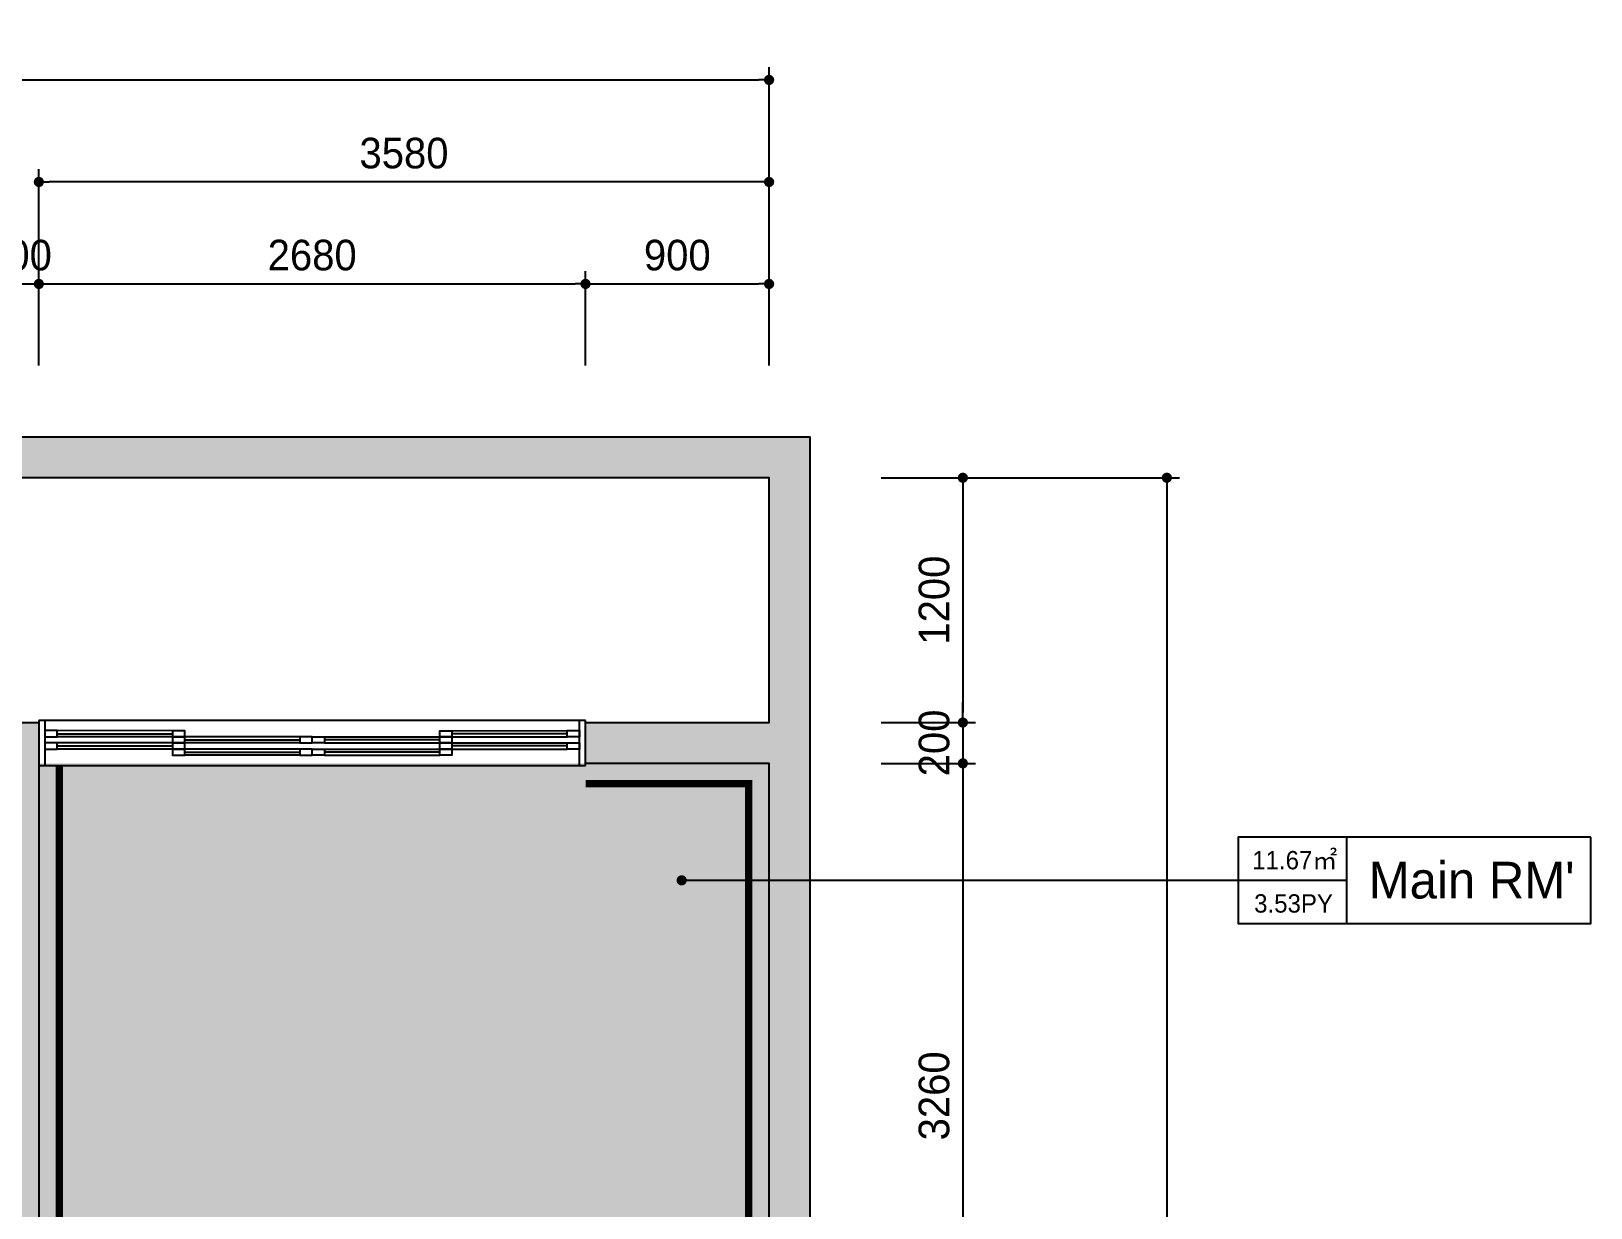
# Model space of a CAD drawing. Header units: millimetres. Extents: x 0 to 400063, y 963 to 238763.
# Drawn here: x 55635 to 63281, y 157744 to 163512 of the extents above; entities that cross this region are included whole.
import ezdxf
from ezdxf.enums import TextEntityAlignment as Align

# ---------------------------------------------------------------- set-up
doc = ezdxf.new("R2010")
doc.units = ezdxf.units.MM
doc.header["$LTSCALE"] = 40
doc.header["$PDMODE"] = 34
doc.linetypes.add('HID', pattern=[2.3, 1.5, -0.8])
doc.layers.get('Defpoints').update_dxf_attribs({"color": 249})
doc.layers.add('.', color=7, linetype='Continuous', lineweight=13)
for name, color, linetype in [('2sec', 2, 'Continuous'), ('3TI-CE-LIGHT', 6, 'Continuous'), ('DIM', 8, 'Continuous'), ('GPG-TEXT', 3, 'Continuous'), ('SOL253', 253, 'Continuous'), ('도면층4', 4, 'Continuous'), ('도면층5', 5, 'Continuous')]:
    doc.layers.add(name, color=color, linetype=linetype)
doc.styles.add('GHS', font='stylu.ttf')
doc.styles.add('HY울릉도L', font='HYWULM.TTF')
doc.styles.add('울릉도 L', font='HYWULM.TTF')
doc.dimstyles.new('황금손50', dxfattribs={"dimscale": 50, "dimtxt": 3, "dimasz": 1, "dimexe": 1.25, "dimexo": 2, "dimgap": 1.25, "dimtad": 1, "dimdec": 0, "dimzin": 9, "dimtxsty": '울릉도 L', "dimblk": 'DOT', "dimcen": 2.5, "dimclrd": 1, "dimclre": 1, "dimadec": 0, "dimazin": 0, "dimtfac": 1, "dimtdec": 0, "dimtix": 1, "dimtmove": 0, "dimatfit": 2, "dimldrblk": 'DOT', "dimfxl": 0, "dimarcsym": 0})

# ---------------------------------------------------------------- blocks, each defined once
blk = doc.blocks.new('_Dot')
at = {"color": 0, "lineweight": -2}
blk.add_line((-0.5, 0), (-1, 0), dxfattribs=at)
at = {"color": 0, "const_width": 0.5}
blk.add_lwpolyline([(-0.25, 0, 1), (0.25, 0, 1)], format="xyb", close=True, dxfattribs=at)
blk = doc.blocks.new('*D322')
at = {"layer": 'Defpoints', "color": 0}
for p in [(55672.5, 162272.5), (55472.5, 161772.5), (55672.5, 161772.5)]:
    blk.add_point(p, dxfattribs=at)
at = {"layer": 'DIM', "color": 1, "lineweight": -2}
for p, q in [((55472.5, 161872.5), (55472.5, 162335)), ((55672.5, 161872.5), (55672.5, 162335)), ((55422.5, 162272.5), (55372.5, 162272.5)), ((55472.5, 162272.5), (55672.5, 162272.5)), ((55722.5, 162272.5), (55772.5, 162272.5))]:
    blk.add_line(p, q, dxfattribs=at)
at = {"layer": 'DIM', "color": 1, "lineweight": -2, "xscale": 50, "yscale": 50, "zscale": 50}
blk.add_blockref('_Dot', (55472.5, 162272.5), dxfattribs=at)
at = {"layer": 'DIM', "color": 1, "lineweight": -2, "xscale": 50, "yscale": 50, "zscale": 50, "rotation": 180}
blk.add_blockref('_Dot', (55672.5, 162272.5), dxfattribs=at)
at = {"layer": 'DIM', "color": 0, "insert": (55572.5, 162413), "char_height": 150, "attachment_point": 5, "style": '울릉도 L'}
blk.add_mtext('200', dxfattribs=at)
blk = doc.blocks.new('*D323')
at = {"layer": 'Defpoints', "color": 0}
for p in [(58352.5, 162272.5), (55672.5, 161772.5), (58352.5, 161772.5)]:
    blk.add_point(p, dxfattribs=at)
at = {"layer": 'DIM', "color": 1, "lineweight": -2}
for p, q in [((55672.5, 161872.5), (55672.5, 162335)), ((58352.5, 161872.5), (58352.5, 162335)), ((55722.5, 162272.5), (58302.5, 162272.5))]:
    blk.add_line(p, q, dxfattribs=at)
at = {"layer": 'DIM', "color": 1, "lineweight": -2, "xscale": 50, "yscale": 50, "zscale": 50, "rotation": 180}
blk.add_blockref('_Dot', (55672.5, 162272.5), dxfattribs=at)
at = {"layer": 'DIM', "color": 1, "lineweight": -2, "xscale": 50, "yscale": 50, "zscale": 50}
blk.add_blockref('_Dot', (58352.5, 162272.5), dxfattribs=at)
at = {"layer": 'DIM', "color": 0, "insert": (57012.5, 162413.2), "char_height": 150, "attachment_point": 5, "style": '울릉도 L'}
blk.add_mtext('2680', dxfattribs=at)
blk = doc.blocks.new('*D324')
at = {"layer": 'Defpoints', "color": 0}
for p in [(59252.5, 162272.5), (58352.5, 161772.5), (59252.5, 161772.5)]:
    blk.add_point(p, dxfattribs=at)
at = {"layer": 'DIM', "color": 1, "lineweight": -2}
for p, q in [((58352.5, 161872.5), (58352.5, 162335)), ((59252.5, 161872.5), (59252.5, 162335)), ((58402.5, 162272.5), (59202.5, 162272.5))]:
    blk.add_line(p, q, dxfattribs=at)
at = {"layer": 'DIM', "color": 1, "lineweight": -2, "xscale": 50, "yscale": 50, "zscale": 50, "rotation": 180}
blk.add_blockref('_Dot', (58352.5, 162272.5), dxfattribs=at)
at = {"layer": 'DIM', "color": 1, "lineweight": -2, "xscale": 50, "yscale": 50, "zscale": 50}
blk.add_blockref('_Dot', (59252.5, 162272.5), dxfattribs=at)
at = {"layer": 'DIM', "color": 0, "insert": (58802.5, 162413.1), "char_height": 150, "attachment_point": 5, "style": '울릉도 L'}
blk.add_mtext('900', dxfattribs=at)
blk = doc.blocks.new('*D325')
at = {"layer": 'Defpoints', "color": 0}
for p in [(55672.5, 162772.5), (55672.5, 161772.5), (59252.5, 161772.5)]:
    blk.add_point(p, dxfattribs=at)
at = {"layer": 'DIM', "color": 1, "lineweight": -2}
for p, q in [((55672.5, 161872.5), (55672.5, 162835)), ((59252.5, 161872.5), (59252.5, 162835)), ((59202.5, 162772.5), (55722.5, 162772.5))]:
    blk.add_line(p, q, dxfattribs=at)
at = {"layer": 'DIM', "color": 1, "lineweight": -2, "xscale": 50, "yscale": 50, "zscale": 50, "rotation": 180}
blk.add_blockref('_Dot', (55672.5, 162772.5), dxfattribs=at)
at = {"layer": 'DIM', "color": 1, "lineweight": -2, "xscale": 50, "yscale": 50, "zscale": 50}
blk.add_blockref('_Dot', (59252.5, 162772.5), dxfattribs=at)
at = {"layer": 'DIM', "color": 0, "insert": (57462.5, 162913.1), "char_height": 150, "attachment_point": 5, "style": '울릉도 L'}
blk.add_mtext('3580', dxfattribs=at)
blk = doc.blocks.new('*D328')
at = {"layer": 'Defpoints', "color": 0}
for p in [(59252.5, 163272.5), (49092.5, 161772.5), (59252.5, 161772.5)]:
    blk.add_point(p, dxfattribs=at)
at = {"layer": 'DIM', "color": 1, "lineweight": -2}
for p, q in [((49092.5, 161872.5), (49092.5, 163335)), ((59252.5, 161872.5), (59252.5, 163335)), ((49142.5, 163272.5), (59202.5, 163272.5))]:
    blk.add_line(p, q, dxfattribs=at)
at = {"layer": 'DIM', "color": 1, "lineweight": -2, "xscale": 50, "yscale": 50, "zscale": 50, "rotation": 180}
blk.add_blockref('_Dot', (49092.5, 163272.5), dxfattribs=at)
at = {"layer": 'DIM', "color": 1, "lineweight": -2, "xscale": 50, "yscale": 50, "zscale": 50}
blk.add_blockref('_Dot', (59252.5, 163272.5), dxfattribs=at)
at = {"layer": 'DIM', "color": 0, "insert": (54172.5, 163413.1), "char_height": 150, "attachment_point": 5, "style": '울릉도 L'}
blk.add_mtext('10160', dxfattribs=at)
blk = doc.blocks.new('*D343')
at = {"layer": 'Defpoints', "color": 0}
for p in [(59702.5, 161322.5), (59702.5, 160122.5), (60202.5, 160122.5)]:
    blk.add_point(p, dxfattribs=at)
at = {"layer": 'DIM', "color": 1, "lineweight": -2}
for p, q in [((59802.5, 161322.5), (60265, 161322.5)), ((60202.5, 161272.5), (60202.5, 160172.5)), ((59802.5, 160122.5), (60265, 160122.5))]:
    blk.add_line(p, q, dxfattribs=at)
at = {"layer": 'DIM', "color": 1, "lineweight": -2, "xscale": 50, "yscale": 50, "zscale": 50}
for p, rotation in [((60202.5, 161322.5), 90), ((60202.5, 160122.5), 270)]:
    blk.add_blockref('_Dot', p, dxfattribs=dict(at, rotation=rotation))
at = {"layer": 'DIM', "color": 0, "insert": (60062, 160722.5), "char_height": 150, "attachment_point": 5, "rotation": 90, "style": '울릉도 L'}
blk.add_mtext('1200', dxfattribs=at)
blk = doc.blocks.new('*D344')
at = {"layer": 'Defpoints', "color": 0}
for p in [(59702.5, 160122.5), (59702.5, 159922.5), (60202.5, 159922.5)]:
    blk.add_point(p, dxfattribs=at)
at = {"layer": 'DIM', "color": 1, "lineweight": -2}
for p, q in [((60202.5, 160172.5), (60202.5, 160222.5)), ((59802.5, 160122.5), (60265, 160122.5)), ((60202.5, 160122.5), (60202.5, 159922.5)), ((59802.5, 159922.5), (60265, 159922.5)), ((60202.5, 159872.5), (60202.5, 159822.5))]:
    blk.add_line(p, q, dxfattribs=at)
at = {"layer": 'DIM', "color": 1, "lineweight": -2, "xscale": 50, "yscale": 50, "zscale": 50}
for p, rotation in [((60202.5, 160122.5), 270), ((60202.5, 159922.5), 90)]:
    blk.add_blockref('_Dot', p, dxfattribs=dict(at, rotation=rotation))
at = {"layer": 'DIM', "color": 0, "insert": (60062, 160022.5), "char_height": 150, "attachment_point": 5, "rotation": 90, "style": '울릉도 L'}
blk.add_mtext('200', dxfattribs=at)
blk = doc.blocks.new('*D345')
at = {"layer": 'Defpoints', "color": 0}
for p in [(59702.5, 159922.5), (59702.5, 156662.5), (60202.5, 156662.5)]:
    blk.add_point(p, dxfattribs=at)
at = {"layer": 'DIM', "color": 1, "lineweight": -2}
for p, q in [((59802.5, 159922.5), (60265, 159922.5)), ((60202.5, 159872.5), (60202.5, 156712.5)), ((59802.5, 156662.5), (60265, 156662.5))]:
    blk.add_line(p, q, dxfattribs=at)
at = {"layer": 'DIM', "color": 1, "lineweight": -2, "xscale": 50, "yscale": 50, "zscale": 50}
for p, rotation in [((60202.5, 159922.5), 90), ((60202.5, 156662.5), 270)]:
    blk.add_blockref('_Dot', p, dxfattribs=dict(at, rotation=rotation))
at = {"layer": 'DIM', "color": 0, "insert": (60061.9, 158292.5), "char_height": 150, "attachment_point": 5, "rotation": 90, "style": '울릉도 L'}
blk.add_mtext('3260', dxfattribs=at)
blk = doc.blocks.new('*D353')
at = {"layer": 'Defpoints', "color": 0}
for p in [(59702.5, 161322.5), (59702.5, 150572.5), (61202.5, 150572.5)]:
    blk.add_point(p, dxfattribs=at)
at = {"layer": 'DIM', "color": 1, "lineweight": -2}
for p, q in [((59802.5, 161322.5), (61265, 161322.5)), ((61202.5, 161272.5), (61202.5, 150622.5)), ((59802.5, 150572.5), (61265, 150572.5))]:
    blk.add_line(p, q, dxfattribs=at)
at = {"layer": 'DIM', "color": 1, "lineweight": -2, "xscale": 50, "yscale": 50, "zscale": 50}
for p, rotation in [((61202.5, 161322.5), 90), ((61202.5, 150572.5), 270)]:
    blk.add_blockref('_Dot', p, dxfattribs=dict(at, rotation=rotation))
at = {"layer": 'DIM', "color": 0, "insert": (61062, 155947.5), "char_height": 150, "attachment_point": 5, "rotation": 90, "style": '울릉도 L'}
blk.add_mtext('10750', dxfattribs=at)

msp = doc.modelspace()

# ---------------------------------------------------------------- hatches: boundary and pattern name
at = {"layer": '.'}
h = msp.add_hatch(color=251, dxfattribs=at)
h.dxf.hatch_style = 1
h.paths.add_polyline_path([(49092.5, 159922.5), (49592.5, 159922.5), (49592.5, 160122.5), (49092.5, 160122.5), (49092.5, 161322.5), (59252.5, 161322.5), (59252.5, 160122.5), (58352.5, 160122.5), (58352.5, 159922.5), (59252.5, 159922.5), (59252.5, 156662.5), (58412.5, 156662.5), (58412.5, 156462.5), (59107.5, 156462.5), (59107.5, 155017.5), (57622.5, 155017.5), (57622.5, 156662.5), (56672.5, 156662.5), (56672.5, 156462.5), (57422.5, 156462.5), (57422.5, 154752.5), (57212.5, 154752.5), (57212.5, 154552.5), (59192.5, 154552.5), (59192.5, 151752.5), (59192.5, 151552.5), (59192.5, 150572.5), (56212.5, 150572.5), (56212.5, 151552.5), (56212.5, 151752.5), (56212.5, 154752.5), (56012.5, 154752.5), (56012.5, 151692.5), (55612.5, 151692.5), (55612.5, 151492.5), (56012.5, 151492.5), (56012.5, 150572.5), (49892.5, 150572.5), (49892.5, 151492.5), (52502.5, 151492.5), (52502.5, 154752.5), (52302.5, 154752.5), (52302.5, 151692.5), (49892.5, 151692.5), (49892.5, 152602.5), (49692.5, 152602.5), (49692.5, 151492.5), (49692.5, 150372.5), (56212.5, 150372.5), (59452.5, 150372.5), (59452.5, 151552.5), (59452.5, 161522.5), (48892.5, 161522.5), (48892.5, 153602.5), (50892.5, 153602.5), (50892.5, 154952.5), (50692.5, 154952.5), (50692.5, 153802.5), (49832.5, 153802.5), (49832.5, 154292.5), (49172.5, 154292.5), (49172.5, 155762.5), (50892.5, 155762.5), (50892.5, 156462.5), (50992.5, 156462.5), (50992.5, 156662.5), (50612.5, 156662.5), (50612.5, 155962.5), (49092.5, 155962.5)])
h.paths.add_polyline_path([(49172.5, 154092.5), (49632.5, 154092.5), (49632.5, 153802.5), (49172.5, 153802.5)], flags=16)
h.paths.add_polyline_path([(52292.5, 159922.5), (53592.5, 159922.5), (53592.5, 160122.5), (51592.5, 160122.5), (51592.5, 159922.5), (52092.5, 159922.5), (52092.5, 156662.5), (51992.5, 156662.5), (51992.5, 156462.5), (52292.5, 156462.5)], flags=17)
h.paths.add_polyline_path([(55672.5, 159922.5), (55672.5, 160122.5), (55472.5, 160122.5), (55472.5, 159922.5), (55472.5, 156462.5), (55672.5, 156462.5)], flags=17)
h = msp.add_hatch(dxfattribs=at)
h.set_pattern_fill('WOOD_2', color=251, scale=100, angle=90, pattern_type=2)
h.set_pattern_definition([(198.4349, (-37138.848, 14605.064), (-200.0000435, -99.9998403), [37.9473, -278.2804]), (229.3987, (-37174.848, 14593.064), (-500.0000421, -599.9999018), [18.4391, -903.5154]), (226.8476, (-37186.848, 14679.0643), (-1400.00028339, -1499.99975375), [43.8634, -2149.3078]), (199.9831, (-37216.848, 14647.064), (-800.0000659, -299.9999454), [23.4094, -1147.0606]), (180, (-37138.85, 14639.06), (-100, -100), [20, -80]), (208.4429, (-37158.848, 14639.0643), (1300.00037659, 699.99938389), [54.5894, -2674.8794]), (174.2894, (-37206.848, 14613.064), (899.99994235, -100.00013147), [20.0998, -984.8878]), (219.8056, (-37226.848, 14615.064), (499.9998061, 400.0002433), [15.6205, -765.4045])])
h.paths.add_polyline_path([(52092.5, 159922.5), (49092.5, 159922.5), (49092.5, 156662.5), (50612.5, 156662.5), (52092.5, 156662.5)])
h.paths.add_polyline_path([(59252.5, 159922.5), (55672.5, 159922.5), (55672.5, 156662.5), (59252.5, 156662.5)])
h.paths.add_polyline_path([(59192.5, 154552.5), (56212.5, 154552.5), (56212.5, 151692.5), (59192.5, 151692.5)])
h.paths.add_polyline_path([(59192.5, 151492.5), (56212.5, 151492.5), (56212.5, 150572.5), (59192.5, 150572.5)])

# ---------------------------------------------------------------- linework, layer by layer
at = {"layer": '2sec'}
for points in [[(48892.5, 161522.5), (59452.5, 161522.5), (59452.5, 151552.5), (59452.5, 150372.5), (56212.5, 150372.5), (49692.5, 150372.5)], [(59252.5, 156662.5), (59252.5, 159922.5), (58352.5, 159922.5), (58352.5, 160122.5), (59252.5, 160122.5), (59252.5, 161322.5), (49092.5, 161322.5)]]:
    msp.add_lwpolyline(points, dxfattribs=at)
msp.add_lwpolyline([(55672.5, 159922.5), (55672.5, 156462.5), (55472.5, 156462.5), (55472.5, 159922.5), (55472.5, 160122.5), (55672.5, 160122.5)], close=True, dxfattribs=at)
at = {"layer": '3TI-CE-LIGHT', "color": 1, "linetype": 'HID', "const_width": 36}
msp.add_lwpolyline([(58352.5, 159822.5), (59152.5, 159822.5), (59152.5, 156762.5), (55772.5, 156762.5), (55772.5, 159912.5)], dxfattribs=at)
at = {"layer": 'SOL253'}
for p, q in [((62084.9, 159136.8), (62084.9, 159561.3)), ((61553, 159349), (58824.1, 159349)), ((62084.9, 159349), (61553, 159349))]:
    msp.add_line(p, q, dxfattribs=at)
msp.add_lwpolyline([(63281, 159561.3), (61553, 159561.3), (61553, 159136.8), (63281, 159136.8)], close=True, dxfattribs=at)
at = {"layer": 'SOL253', "const_width": 25}
msp.add_lwpolyline([(58824.1, 159336.5, 1), (58824.1, 159361.5, 1)], format="xyb", close=True, dxfattribs=at)
at = {"layer": '도면층4'}
for p, q in [((58352.5, 160132.5), (55672.5, 160132.5)), ((55672.5, 160132.5), (55672.5, 159912.5)), ((55702.5, 160132.5), (55702.5, 159912.5)), ((58322.5, 159912.5), (58322.5, 160132.5)), ((58352.5, 159912.5), (58352.5, 160132.5)), ((55762.5, 160067.9), (56327.5, 160067.9)), ((56387.5, 160037.9), (56952.5, 160037.9)), ((57637.5, 160037.9), (57072.5, 160037.9)), ((58262.5, 160067.9), (57697.5, 160067.9)), ((55762.5, 160007.9), (56327.5, 160007.9)), ((56387.5, 159977.9), (56952.5, 159977.9)), ((57637.5, 159977.9), (57072.5, 159977.9)), ((58262.5, 160007.9), (57697.5, 160007.9)), ((55672.5, 159912.5), (58352.5, 159912.5))]:
    msp.add_line(p, q, dxfattribs=at)
for points in [[(55702.5, 160082.9), (55702.5, 160052.9), (55762.5, 160052.9), (55762.5, 160082.9)], [(56327.5, 160082.5), (56327.5, 160052.5), (56387.5, 160052.5), (56387.5, 160082.5)], [(56327.5, 160052.5), (56327.5, 160022.5), (56387.5, 160022.5), (56387.5, 160052.5)], [(56952.5, 160052.5), (56952.5, 160022.5), (57012.5, 160022.5), (57012.5, 160052.5)], [(57072.5, 160052.5), (57072.5, 160022.5), (57012.5, 160022.5), (57012.5, 160052.5)], [(57697.5, 160082.5), (57697.5, 160052.5), (57637.5, 160052.5), (57637.5, 160082.5)], [(57697.5, 160052.5), (57697.5, 160022.5), (57637.5, 160022.5), (57637.5, 160052.5)], [(58322.5, 160082.9), (58322.5, 160052.9), (58262.5, 160052.9), (58262.5, 160082.9)], [(55702.5, 160022.9), (55702.5, 159992.9), (55762.5, 159992.9), (55762.5, 160022.9)], [(56327.5, 160022.5), (56327.5, 159992.5), (56387.5, 159992.5), (56387.5, 160022.5)], [(56327.5, 159992.5), (56327.5, 159962.5), (56387.5, 159962.5), (56387.5, 159992.5)], [(56952.5, 159992.5), (56952.5, 159962.5), (57012.5, 159962.5), (57012.5, 159992.5)], [(57072.5, 159992.5), (57072.5, 159962.5), (57012.5, 159962.5), (57012.5, 159992.5)], [(57697.5, 160022.5), (57697.5, 159992.5), (57637.5, 159992.5), (57637.5, 160022.5)], [(57697.5, 159992.5), (57697.5, 159962.5), (57637.5, 159962.5), (57637.5, 159992.5)], [(58322.5, 160022.9), (58322.5, 159992.9), (58262.5, 159992.9), (58262.5, 160022.9)]]:
    msp.add_lwpolyline(points, close=True, dxfattribs=at)
at = {"layer": '도면층5'}
for p, q in [((56327.5, 160082.5), (55762.5, 160082.9)), ((56327.5, 160052.9), (55762.5, 160052.9)), ((56952.5, 160052.5), (56387.5, 160052.9)), ((57072.5, 160052.5), (57637.5, 160052.9)), ((57697.5, 160082.5), (58262.5, 160082.9)), ((57697.5, 160052.9), (58262.5, 160052.9)), ((56327.5, 160022.5), (55762.5, 160022.9)), ((56327.5, 159992.9), (55762.5, 159992.9)), ((56952.5, 160022.9), (56387.5, 160022.9)), ((56952.5, 159992.5), (56387.5, 159992.9)), ((56952.5, 159962.9), (56387.5, 159962.9)), ((57072.5, 160022.9), (57637.5, 160022.9)), ((57072.5, 159992.5), (57637.5, 159992.9)), ((57072.5, 159962.9), (57637.5, 159962.9)), ((57697.5, 160022.5), (58262.5, 160022.9)), ((57697.5, 159992.9), (58262.5, 159992.9))]:
    msp.add_line(p, q, dxfattribs=at)

# ---------------------------------------------------------------- texts
at = {"layer": 'GPG-TEXT'}
for s, height, style, p in [('11.67㎡', 90, 'HY울릉도L', (61829.9, 159403.1)), ("Main RM'", 180, 'GHS', (62697, 159260.1)), ('3.53PY', 90, 'HY울릉도L', (61823.7, 159190.9))]:
    msp.add_text(s, height=height, dxfattribs=dict(at, style=style)).set_placement(p, align=Align.CENTER)

# ---------------------------------------------------------------- dimensions: what is measured, and where the dimension line sits
at = {"layer": 'DIM'}
for base, p1, p2, picture, middle in [((59252.5, 163272.5), (49092.5, 161772.5), (59252.5, 161772.5), '*D328', (54172.5, 163413.1)), ((55672.5, 162772.5), (59252.5, 161772.5), (55672.5, 161772.5), '*D325', (57462.5, 162913.1)), ((55672.5, 162272.5), (55472.5, 161772.5), (55672.5, 161772.5), '*D322', (55572.5, 162413)), ((58352.5, 162272.5), (55672.5, 161772.5), (58352.5, 161772.5), '*D323', (57012.5, 162413.2)), ((59252.5, 162272.5), (58352.5, 161772.5), (59252.5, 161772.5), '*D324', (58802.5, 162413.1))]:
    dim = msp.add_linear_dim(base=base, p1=p1, p2=p2, dimstyle='황금손50', dxfattribs=at)
    dim.commit()
    dim.dimension.update_dxf_attribs({"geometry": picture, "text_midpoint": middle})
for base, p1, p2, picture, middle in [((60202.5, 160122.5), (59702.5, 161322.5), (59702.5, 160122.5), '*D343', (60062, 160722.5)), ((61202.5, 150572.5), (59702.5, 161322.5), (59702.5, 150572.5), '*D353', (61062, 155947.5)), ((60202.5, 159922.5), (59702.5, 160122.5), (59702.5, 159922.5), '*D344', (60062, 160022.5)), ((60202.5, 156662.5), (59702.5, 159922.5), (59702.5, 156662.5), '*D345', (60061.9, 158292.5))]:
    dim = msp.add_linear_dim(base=base, p1=p1, p2=p2, angle=90, dimstyle='황금손50', dxfattribs=at)
    dim.commit()
    dim.dimension.update_dxf_attribs({"geometry": picture, "text_midpoint": middle})

doc.saveas('drawing.dxf')
